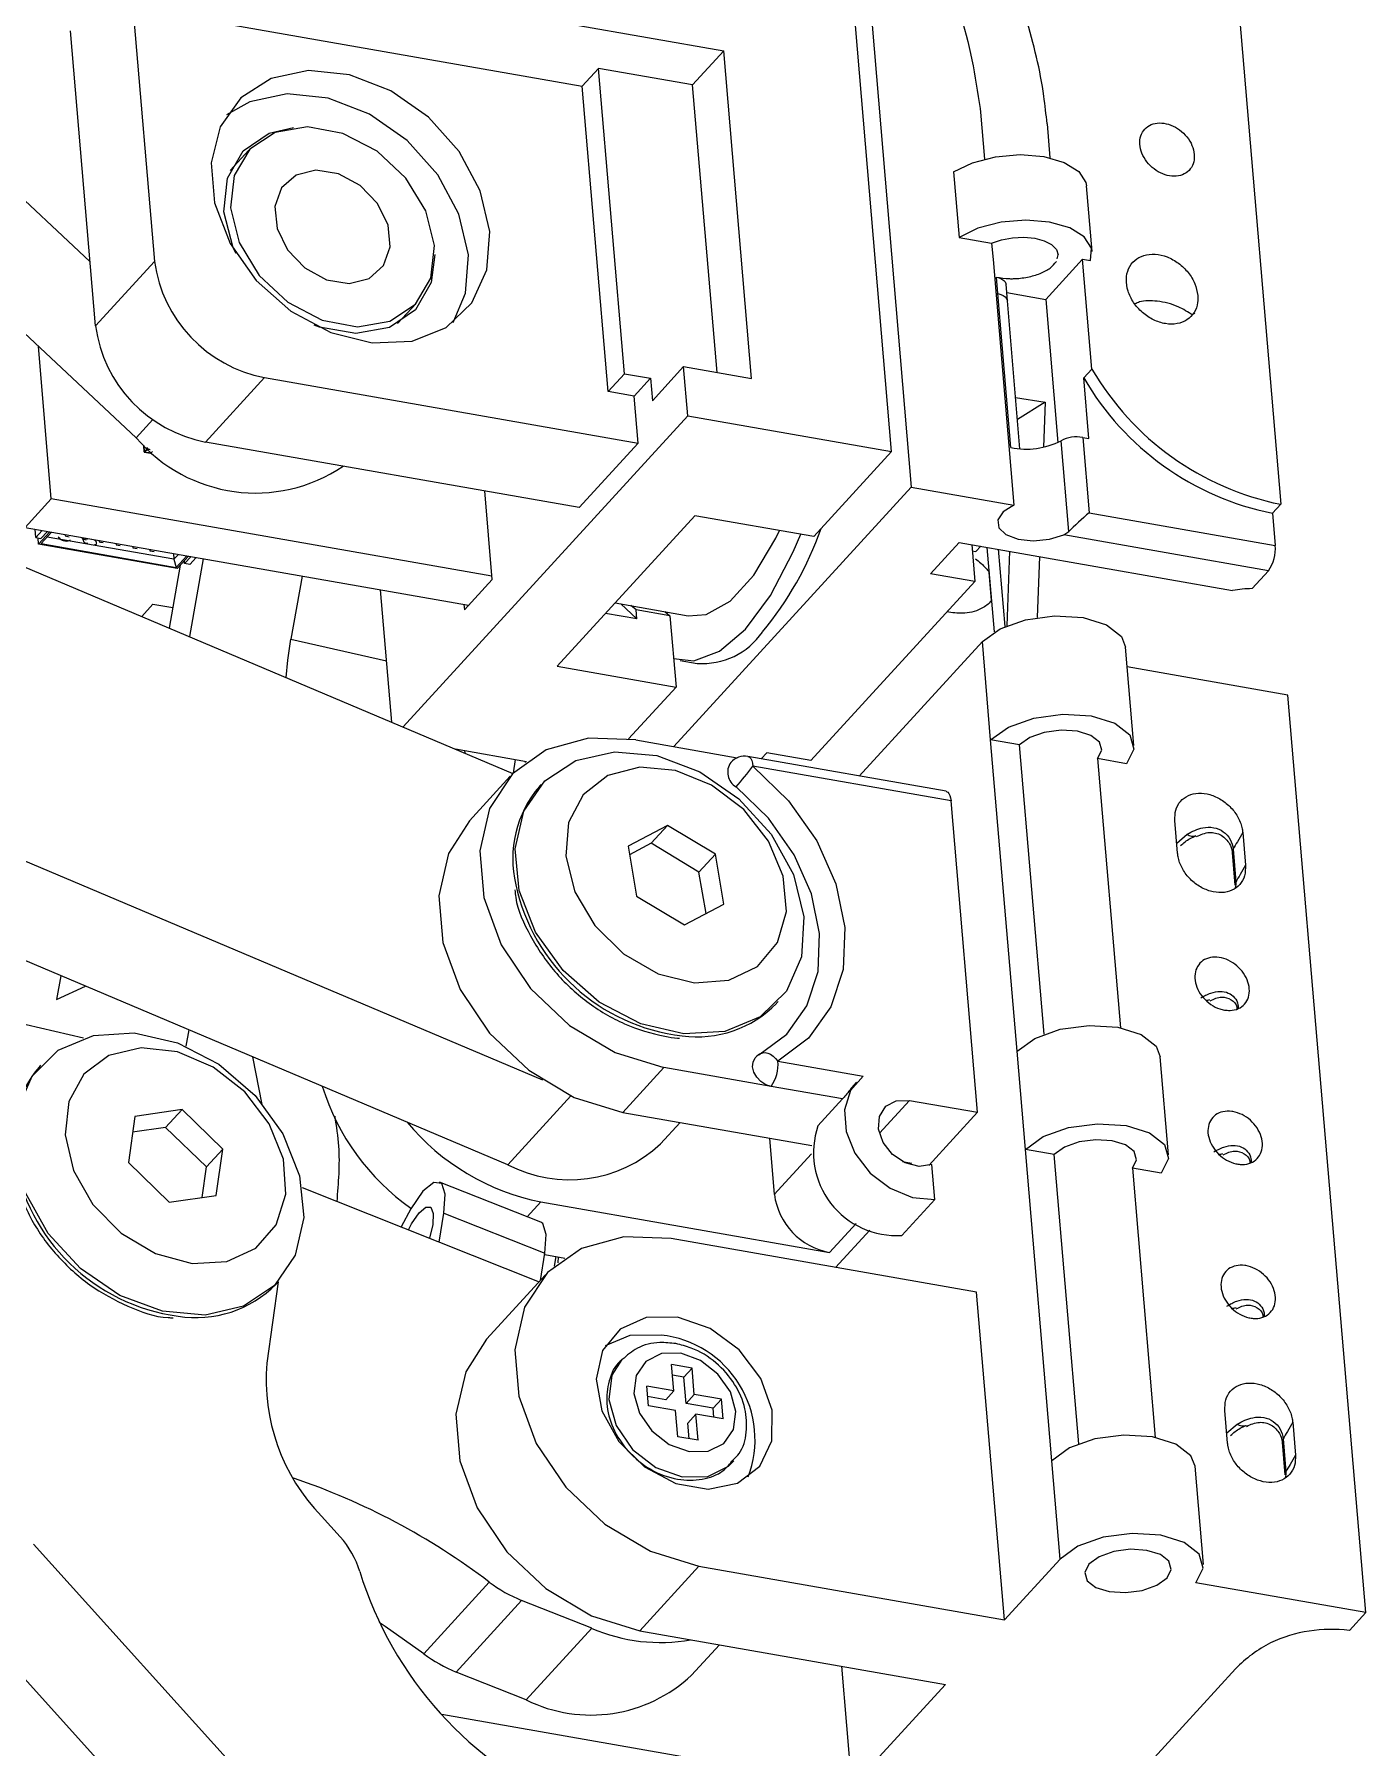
# Model space of a CAD drawing. Header units: millimetres. Extents: x 15 to 2378, y 5 to 1787.
# Drawn here: x 2134.92 to 2170.14, y 935.08 to 980.39 of the extents above; entities that cross this region are included whole.
import ezdxf

# ---------------------------------------------------------------- set-up
doc = ezdxf.new("R2010")
doc.units = ezdxf.units.MM

msp = doc.modelspace()

# ---------------------------------------------------------------- linework, layer by layer
at = {"color": 7, "linetype": 'Continuous', "lineweight": 25}
for p, q in [((2156.761, 984.387), (2158.116, 968.411)), ((2138.784, 982.473), (2153.155, 979.953)), ((2136.392, 974.38), (2128.175, 982.068)), ((2166.722, 981.705), (2167.888, 967.961)), ((2137.527, 981.1), (2138.096, 974.386)), ((2137.527, 981.1), (2149.412, 979.016)), ((2157.593, 969.357), (2156.638, 980.623)), ((2137.613, 969.722), (2126.442, 980.174)), ((2136.536, 972.682), (2135.875, 980.481)), ((2152.332, 979.053), (2153.155, 979.953)), ((2153.89, 971.287), (2153.155, 979.953)), ((2149.846, 979.489), (2149.412, 979.016)), ((2152.332, 979.053), (2149.846, 979.489)), ((2150.53, 971.416), (2149.846, 979.489)), ((2150.097, 970.943), (2149.412, 979.016)), ((2152.977, 971.447), (2152.332, 979.053)), ((2159.939, 978.425), (2159.947, 978.335)), ((2159.947, 978.335), (2160.052, 977.091)), ((2161.707, 978.026), (2161.784, 977.125)), ((2140.594, 977.327), (2140.103, 976.79)), ((2159.235, 976.752), (2159.382, 975.019)), ((2162.897, 974.646), (2162.75, 976.38)), ((2159.382, 975.019), (2160.241, 974.868)), ((2160.241, 974.868), (2160.278, 974.435)), ((2136.536, 972.682), (2138.096, 974.386)), ((2160.278, 974.435), (2160.829, 967.936)), ((2162.648, 974.446), (2161.673, 973.381)), ((2161.973, 974.456), (2162.001, 974.56)), ((2162.648, 974.446), (2162.86, 974.409)), ((2162.894, 971.539), (2162.648, 974.446)), ((2160.403, 973.535), (2160.367, 973.968)), ((2160.353, 973.547), (2160.403, 973.535)), ((2160.749, 969.462), (2160.403, 973.535)), ((2160.657, 973.346), (2160.621, 973.779)), ((2160.639, 973.562), (2161.673, 973.381)), ((2161.673, 973.381), (2161.993, 969.6)), ((2144.529, 972.739), (2145.02, 973.276)), ((2160.99, 969.428), (2160.657, 973.346)), ((2165.618, 973), (2165.59, 973.027)), ((2135.369, 968.106), (2135.027, 972.141)), ((2151.27, 970.702), (2152.094, 971.602)), ((2152.204, 970.302), (2152.094, 971.602)), ((2152.094, 971.602), (2153.89, 971.287)), ((2141.011, 971.314), (2139.451, 969.609)), ((2141.011, 971.314), (2150.892, 969.581)), ((2150.53, 971.416), (2150.097, 970.943)), ((2150.53, 971.416), (2151.22, 971.295)), ((2150.787, 970.822), (2151.22, 971.295)), ((2151.22, 971.295), (2151.27, 970.702)), ((2162.894, 971.539), (2162.678, 971.302)), ((2162.813, 969.703), (2162.678, 971.302)), ((2150.787, 970.822), (2150.097, 970.943)), ((2150.892, 969.581), (2150.787, 970.822)), ((2160.874, 970.789), (2161.656, 970.66)), ((2161.656, 970.66), (2160.924, 970.202)), ((2161.656, 970.66), (2161.611, 969.472)), ((2124.887, 970.434), (2147.58, 960.846)), ((2138.057, 970.206), (2137.613, 969.722)), ((2144.673, 962.074), (2152.204, 970.302)), ((2152.204, 970.302), (2157.593, 969.357)), ((2137.817, 969.517), (2137.825, 969.349)), ((2137.826, 969.351), (2137.818, 969.519)), ((2137.826, 969.351), (2137.905, 969.425)), ((2137.833, 969.34), (2137.995, 969.311)), ((2137.914, 969.415), (2137.836, 969.341)), ((2137.997, 969.312), (2137.836, 969.341)), ((2137.905, 969.425), (2137.903, 969.468)), ((2137.985, 969.402), (2137.914, 969.415)), ((2137.918, 969.428), (2137.917, 969.457)), ((2137.918, 969.428), (2137.962, 969.42)), ((2138.044, 969.356), (2137.997, 969.312)), ((2138.004, 969.314), (2138.046, 969.354)), ((2149.332, 967.876), (2139.451, 969.609)), ((2150.892, 969.581), (2149.332, 967.876)), ((2155.536, 967.109), (2157.593, 969.357)), ((2162.28, 967.239), (2162.076, 969.644)), ((2162.652, 969.732), (2162.821, 967.738)), ((2162.652, 969.732), (2162.813, 969.703)), ((2158.116, 968.411), (2151.838, 961.553)), ((2158.116, 968.411), (2160.829, 967.936)), ((2135.369, 968.106), (2134.676, 967.349)), ((2147.023, 966.062), (2135.369, 968.106)), ((2147.031, 965.976), (2146.833, 968.315)), ((2167.888, 967.961), (2167.671, 967.724)), ((2152.392, 967.66), (2148.749, 963.68)), ((2155.536, 967.109), (2152.392, 967.66)), ((2162.821, 967.738), (2167.743, 966.875)), ((2167.671, 967.724), (2167.743, 966.875)), ((2134.676, 967.349), (2146.405, 965.292)), ((2134.96, 967.083), (2134.941, 967.302)), ((2135.13, 967.269), (2134.96, 967.083)), ((2134.96, 967.083), (2135.095, 967.059)), ((2135.032, 966.905), (2135.018, 967.073)), ((2135.332, 967.234), (2135.032, 966.905)), ((2135.095, 967.059), (2135.265, 967.245)), ((2135.377, 967.226), (2135.099, 966.921)), ((2138.614, 966.507), (2135.259, 967.096)), ((2135.6, 967.044), (2135.551, 967.096)), ((2135.6, 967.044), (2135.601, 967.045)), ((2135.73, 967.164), (2135.733, 967.124)), ((2135.733, 967.124), (2135.841, 967.105)), ((2136.132, 967.092), (2136.132, 967.093)), ((2136.179, 967.085), (2136.182, 967.045)), ((2136.182, 967.045), (2136.29, 967.026)), ((2136.211, 967.064), (2136.21, 967.063)), ((2136.235, 967.058), (2136.236, 967.059)), ((2136.252, 967.044), (2136.252, 967.044)), ((2136.288, 967.053), (2136.288, 967.053)), ((2136.326, 967.037), (2136.327, 967.037)), ((2162.155, 967.153), (2162.28, 967.239)), ((2167.563, 966.205), (2162.155, 967.153)), ((2138.697, 966.263), (2135.032, 966.905)), ((2135.099, 966.921), (2138.674, 966.294)), ((2135.729, 966.984), (2135.729, 966.985)), ((2135.865, 967.013), (2135.865, 967.013)), ((2136.145, 966.951), (2136.145, 966.952)), ((2136.164, 966.948), (2136.164, 966.949)), ((2136.221, 967.011), (2136.221, 967.011)), ((2136.247, 966.952), (2136.248, 966.953)), ((2136.303, 966.922), (2136.303, 966.923)), ((2136.337, 966.922), (2136.303, 966.922)), ((2136.337, 966.922), (2136.337, 966.923)), ((2136.366, 966.914), (2136.367, 966.914)), ((2136.432, 966.963), (2136.432, 966.964)), ((2136.434, 967.026), (2136.433, 967.026)), ((2136.442, 966.901), (2136.442, 966.902)), ((2136.473, 966.896), (2136.473, 966.896)), ((2136.501, 967.014), (2136.502, 967.015)), ((2136.514, 966.889), (2136.515, 966.889)), ((2136.546, 966.992), (2136.546, 966.993)), ((2136.553, 966.912), (2136.553, 966.912)), ((2136.565, 966.949), (2136.566, 966.949)), ((2136.568, 966.898), (2136.568, 966.899)), ((2136.628, 967.006), (2136.631, 966.966)), ((2136.631, 966.966), (2136.739, 966.947)), ((2136.655, 966.865), (2136.656, 966.866)), ((2136.676, 966.862), (2136.675, 966.862)), ((2136.682, 966.947), (2136.681, 966.946)), ((2137.077, 966.928), (2137.08, 966.887)), ((2137.08, 966.887), (2137.188, 966.869)), ((2137.526, 966.849), (2137.529, 966.809)), ((2137.529, 966.809), (2137.637, 966.79)), ((2137.975, 966.77), (2137.979, 966.73)), ((2137.979, 966.73), (2138.086, 966.711)), ((2138.601, 966.66), (2138.614, 966.507)), ((2138.614, 966.507), (2138.733, 966.637)), ((2138.674, 966.294), (2138.952, 966.599)), ((2138.697, 966.263), (2138.997, 966.591)), ((2139.065, 966.579), (2138.894, 966.393)), ((2159.386, 966.952), (2158.628, 966.124)), ((2159.386, 966.952), (2166.615, 965.684)), ((2159.713, 966.895), (2159.796, 965.919)), ((2159.727, 966.73), (2159.826, 966.712)), ((2159.954, 966.853), (2159.826, 966.712)), ((2160.315, 964.588), (2160.126, 966.822)), ((2160.412, 966.772), (2160.586, 964.728)), ((2160.712, 966.72), (2160.639, 964.751)), ((2161.503, 966.581), (2161.442, 964.969)), ((2138.781, 966.354), (2138.487, 964.688)), ((2138.614, 966.507), (2138.674, 966.294)), ((2138.894, 966.393), (2138.888, 966.471)), ((2139.029, 966.369), (2138.894, 966.393)), ((2139.389, 966.522), (2139.025, 964.461)), ((2139.029, 966.369), (2139.199, 966.555)), ((2159.796, 965.919), (2158.628, 966.124)), ((2160.238, 965.421), (2160.175, 966.166)), ((2167.13, 965.732), (2167.563, 966.205)), ((2142, 966.064), (2141.707, 964.399)), ((2144.071, 965.701), (2144.368, 962.203)), ((2146.294, 965.171), (2147.031, 965.976)), ((2159.796, 965.919), (2155.462, 961.184)), ((2137.76, 964.995), (2138.054, 965.322)), ((2138.054, 965.322), (2138.583, 965.23)), ((2146.282, 965.313), (2146.294, 965.171)), ((2150.282, 965.355), (2152.214, 965.016)), ((2150.855, 964.931), (2150.43, 965.329)), ((2150.835, 965.168), (2150.694, 965.282)), ((2148.369, 952.732), (2119.728, 964.833)), ((2150.855, 964.931), (2150.027, 965.076)), ((2150.855, 964.931), (2150.835, 965.168)), ((2151.733, 965.01), (2150.835, 965.168)), ((2151.593, 965.125), (2151.733, 965.01)), ((2151.733, 965.01), (2151.893, 963.128)), ((2141.707, 964.399), (2144.231, 963.818)), ((2159.995, 964.332), (2156.738, 960.774)), ((2160.215, 961.732), (2159.995, 964.332)), ((2164.004, 961.586), (2163.784, 964.186)), ((2148.749, 963.68), (2151.893, 963.128)), ((2152.006, 963.834), (2152.455, 963.755)), ((2168.079, 962.914), (2163.829, 963.66)), ((2150.639, 961.759), (2151.893, 963.128)), ((2170.136, 938.649), (2168.079, 962.914)), ((2150.831, 961.73), (2153.514, 961.259)), ((2160.913, 953.499), (2160.215, 961.732)), ((2160.979, 961.598), (2160.215, 961.732)), ((2161.627, 953.946), (2160.979, 961.598)), ((2146.057, 961.49), (2147.941, 961.159)), ((2146.298, 961.447), (2146.306, 961.385)), ((2147.639, 961.212), (2147.587, 960.853)), ((2147.908, 961.165), (2147.903, 961.131)), ((2159.038, 960.371), (2153.795, 961.291)), ((2154.294, 961.389), (2154.148, 961.229)), ((2155.462, 961.184), (2154.294, 961.389)), ((2163.045, 961.236), (2163.648, 954.118)), ((2163.808, 961.102), (2163.045, 961.236)), ((2147.51, 960.772), (2146.427, 959.589)), ((2159.169, 960.115), (2153.925, 961.035)), ((2148.323, 960.55), (2148.28, 960.503)), ((2159.867, 951.882), (2159.169, 960.115)), ((2151.665, 959.47), (2150.624, 958.919)), ((2151.232, 958.997), (2151.665, 959.47)), ((2152.934, 958.706), (2151.665, 959.47)), ((2165.159, 958.731), (2165.086, 959.597)), ((2150.624, 958.919), (2150.85, 957.602)), ((2151.232, 958.997), (2150.662, 958.695)), ((2152.5, 958.232), (2151.232, 958.997)), ((2165.136, 959.002), (2165.414, 959.237)), ((2166.882, 959.282), (2166.956, 958.416)), ((2152.5, 958.232), (2152.934, 958.706)), ((2153.16, 957.389), (2152.934, 958.706)), ((2166.604, 958.756), (2166.677, 957.89)), ((2166.626, 958.841), (2166.699, 957.975)), ((2152.688, 957.139), (2152.5, 958.232)), ((2147.447, 950.495), (2130.305, 957.738)), ((2150.85, 957.602), (2152.118, 956.838)), ((2152.118, 956.838), (2153.16, 957.389)), ((2135.62, 955.492), (2135.51, 954.866)), ((2135.51, 954.866), (2136.277, 955.215)), ((2154.55, 954.764), (2154.594, 954.811)), ((2136.217, 953.844), (2132.117, 954.788)), ((2139.003, 954.063), (2138.927, 953.633)), ((2161.134, 950.9), (2160.913, 953.499)), ((2135.087, 953.126), (2135.044, 953.079)), ((2140.693, 953.349), (2140.934, 952.086)), ((2151.566, 953.063), (2150.482, 951.88)), ((2154.406, 952.565), (2151.566, 953.063)), ((2154.586, 953.235), (2156.845, 952.839)), ((2164.923, 950.753), (2164.703, 953.353)), ((2156.298, 952.234), (2154.406, 952.565)), ((2156.668, 952.681), (2156.643, 952.653)), ((2149.114, 952.317), (2147.447, 950.495)), ((2155.648, 951.523), (2156.298, 952.234)), ((2157.274, 951.328), (2158.07, 952.197)), ((2158.07, 952.197), (2159.867, 951.882)), ((2137.578, 951.775), (2137.408, 950.551)), ((2138.826, 951.954), (2137.578, 951.775)), ((2138.393, 951.481), (2138.826, 951.954)), ((2139.903, 950.909), (2138.826, 951.954)), ((2150.482, 951.88), (2155.483, 951.003)), ((2159.867, 951.882), (2158.579, 950.476)), ((2138.393, 951.481), (2137.52, 951.355)), ((2139.47, 950.436), (2138.393, 951.481)), ((2151.484, 951.044), (2152.005, 951.613)), ((2154.367, 951.199), (2154.493, 949.71)), ((2139.47, 950.436), (2139.903, 950.909)), ((2139.732, 949.685), (2139.903, 950.909)), ((2154.493, 949.71), (2155.475, 950.783)), ((2161.832, 942.667), (2161.134, 950.9)), ((2161.897, 950.766), (2161.134, 950.9)), ((2162.546, 943.114), (2161.897, 950.766)), ((2137.408, 950.551), (2138.485, 949.506)), ((2139.357, 949.631), (2139.47, 950.436)), ((2157.884, 950.582), (2158.117, 950.541)), ((2158.117, 950.541), (2158.079, 950.499)), ((2158.735, 949.574), (2158.656, 950.502)), ((2163.963, 950.403), (2164.567, 943.285)), ((2164.727, 950.269), (2163.963, 950.403)), ((2142.001, 949.893), (2148.27, 947.399)), ((2148.313, 948.974), (2145.641, 950.037)), ((2138.485, 949.506), (2139.732, 949.685)), ((2148.316, 949.512), (2147.954, 949.117)), ((2148.316, 949.512), (2155.951, 948.173)), ((2157.868, 948.627), (2158.735, 949.574)), ((2145.625, 948.451), (2145.755, 949.217)), ((2145.755, 949.217), (2148.427, 948.154)), ((2156.655, 948.943), (2155.951, 948.173)), ((2159.844, 947.123), (2151.76, 948.541)), ((2157.015, 948.767), (2156.11, 947.778)), ((2148.306, 947.438), (2148.427, 948.154)), ((2148.422, 948.12), (2148.95, 948.028)), ((2148.716, 948.069), (2148.67, 947.81)), ((2148.775, 947.898), (2148.781, 948.057)), ((2148.439, 947.584), (2146.879, 945.879)), ((2141.367, 947.398), (2141.071, 945.249)), ((2141.314, 947.34), (2141.357, 947.387)), ((2160.579, 938.457), (2159.844, 947.123)), ((2152.316, 945.114), (2151.777, 945.208)), ((2151.836, 944.515), (2151.777, 945.208)), ((2152.099, 944.877), (2151.801, 944.93)), ((2152.099, 944.877), (2152.316, 945.114)), ((2152.158, 944.184), (2152.099, 944.877)), ((2152.375, 944.421), (2152.316, 945.114)), ((2151.836, 944.515), (2151.117, 944.641)), ((2151.161, 944.121), (2151.117, 944.641)), ((2151.619, 944.278), (2151.836, 944.515)), ((2152.158, 944.184), (2152.375, 944.421)), ((2153.093, 944.295), (2152.375, 944.421)), ((2151.619, 944.278), (2151.141, 944.362)), ((2151.88, 943.995), (2151.161, 944.121)), ((2151.939, 943.302), (2151.88, 943.995)), ((2152.877, 944.058), (2152.158, 944.184)), ((2152.877, 944.058), (2153.093, 944.295)), ((2152.897, 943.817), (2152.877, 944.058)), ((2153.137, 943.775), (2153.093, 944.295)), ((2166.482, 943.132), (2166.409, 943.998)), ((2152.202, 943.664), (2152.419, 943.901)), ((2152.237, 943.25), (2152.202, 943.664)), ((2152.478, 943.207), (2152.419, 943.901)), ((2153.137, 943.775), (2152.419, 943.901)), ((2166.459, 943.403), (2166.737, 943.638)), ((2166.97, 943.602), (2166.976, 943.605)), ((2168.205, 943.683), (2168.279, 942.817)), ((2152.478, 943.207), (2151.939, 943.302)), ((2167.926, 943.157), (2168, 942.291)), ((2167.948, 943.242), (2168.022, 942.376)), ((2162.052, 940.067), (2161.832, 942.667)), ((2165.841, 939.921), (2165.621, 942.521)), ((2142.516, 941.2), (2143.005, 940.658)), ((2149.222, 924.586), (2134.894, 940.459)), ((2152.495, 939.875), (2150.935, 938.17)), ((2152.495, 939.875), (2160.579, 938.457)), ((2162.052, 940.067), (2160.579, 938.457)), ((2145.22, 937.563), (2146.954, 939.457)), ((2170.136, 938.649), (2165.645, 939.437)), ((2146.076, 937.079), (2147.809, 938.973)), ((2149.666, 938.235), (2147.809, 938.973)), ((2139.277, 931.789), (2133.161, 938.565)), ((2169.703, 938.176), (2170.136, 938.649)), ((2147.932, 936.341), (2149.666, 938.235)), ((2150.935, 938.17), (2159.019, 936.753)), ((2152.305, 936.997), (2153.041, 937.801)), ((2156.549, 934.054), (2156.279, 937.233)), ((2163.052, 933.187), (2166.693, 937.165)), ((2147.932, 936.341), (2146.076, 937.079)), ((2159.019, 936.753), (2156.549, 934.054)), ((2157.447, 933.896), (2145.695, 935.957))]:
    msp.add_line(p, q, dxfattribs=at)
at = {"color": 7, "linetype": 'Continuous', "lineweight": 25, "flags": 128}
for points in [[(2146.967, 975.176), (2146.714, 976.252), (2146.157, 977.29), (2145.344, 978.197), (2144.349, 978.894), (2143.259, 979.317), (2142.171, 979.43), (2141.182, 979.222), (2140.379, 978.712), (2139.835, 977.946), (2139.597, 976.99), (2139.687, 975.931), (2140.096, 974.862), (2140.789, 973.879), (2141.703, 973.068), (2142.758, 972.502), (2143.859, 972.231), (2144.91, 972.279), (2145.815, 972.641), (2146.496, 973.287), (2146.892, 974.158), (2146.967, 975.176)], [(2146.403, 974.561), (2146.151, 975.637), (2145.594, 976.674), (2144.781, 977.582), (2143.785, 978.278), (2142.695, 978.701), (2141.607, 978.814), (2140.618, 978.607), (2140.004, 978.258)], [(2140.254, 974.59), (2140.182, 974.747), (2139.936, 975.695), (2140.026, 976.584), (2140.441, 977.307), (2141.131, 977.777), (2141.777, 977.928)], [(2142.53, 972.832), (2143.467, 972.659), (2144.324, 972.805), (2144.998, 973.252), (2145.408, 973.946), (2145.504, 974.803), (2145.275, 975.721), (2144.748, 976.588), (2143.987, 977.3), (2143.084, 977.77), (2142.148, 977.943), (2141.291, 977.798), (2140.617, 977.351), (2140.207, 976.657), (2140.11, 975.799), (2140.339, 974.882), (2140.866, 974.015), (2141.627, 973.303), (2142.53, 972.832)], [(2159.235, 976.752), (2159.733, 976.994), (2160.342, 977.152), (2160.996, 977.209), (2161.624, 977.158), (2162.159, 977.005), (2162.543, 976.766), (2162.734, 976.468), (2162.75, 976.38)], [(2142.65, 973.902), (2143.245, 973.804), (2143.774, 973.935), (2144.155, 974.273), (2144.331, 974.768), (2144.275, 975.344), (2143.996, 975.914), (2143.535, 976.39), (2142.964, 976.7), (2142.369, 976.798), (2141.841, 976.668), (2141.459, 976.329), (2141.283, 975.834), (2141.339, 975.258), (2141.618, 974.689), (2142.079, 974.213), (2142.65, 973.902)], [(2162.86, 974.409), (2162.881, 974.735), (2162.69, 975.033), (2162.306, 975.271), (2161.771, 975.424), (2161.143, 975.475), (2160.489, 975.419), (2159.88, 975.261), (2159.382, 975.019)], [(2160.241, 974.868), (2160.503, 974.958), (2160.795, 975.012), (2161.095, 975.026), (2161.381, 974.998), (2161.631, 974.932), (2161.827, 974.831), (2161.953, 974.704), (2162.001, 974.56)], [(2145.513, 974.565), (2145.415, 973.829), (2145, 973.106), (2144.31, 972.636), (2143.428, 972.476), (2142.461, 972.646), (2142.324, 972.696)], [(2146, 972.771), (2146.328, 973.542), (2146.403, 974.561)], [(2160.367, 973.968), (2160.444, 973.947), (2160.51, 973.918), (2160.562, 973.882), (2160.598, 973.842), (2160.618, 973.797), (2160.621, 973.779)], [(2160.403, 973.535), (2160.481, 973.513), (2160.546, 973.484), (2160.598, 973.449), (2160.635, 973.408), (2160.654, 973.364), (2160.657, 973.346)], [(2160.829, 967.936), (2160.545, 967.758), (2160.405, 967.549), (2160.431, 967.338), (2160.618, 967.159), (2160.939, 967.039), (2161.343, 966.996), (2161.771, 967.036), (2162.155, 967.153)], [(2151.829, 963.879), (2152.363, 963.825), (2153.042, 964.077), (2153.73, 964.662), (2154.392, 965.552), (2154.995, 966.701), (2155.192, 967.169)], [(2152.214, 965.016), (2152.686, 965.044), (2153.323, 965.398), (2153.953, 966.086), (2154.537, 967.066), (2154.633, 967.267)], [(2159.995, 964.332), (2160.463, 964.67), (2161.134, 964.909), (2161.904, 965.012), (2162.658, 964.964), (2163.279, 964.771), (2163.674, 964.464), (2163.784, 964.186)], [(2141.581, 963.381), (2141.624, 963.841), (2141.707, 964.399)], [(2160.215, 961.732), (2160.684, 962.071), (2161.354, 962.309), (2162.125, 962.413), (2162.878, 962.364), (2163.5, 962.171), (2163.895, 961.864), (2164.003, 961.488), (2163.808, 961.102)], [(2150.831, 961.73), (2149.581, 961.776), (2148.461, 961.468), (2147.564, 960.829), (2146.961, 959.913), (2146.701, 958.793), (2146.805, 957.559), (2147.266, 956.313), (2148.045, 955.154), (2149.079, 954.177), (2150.286, 953.461), (2151.566, 953.063)], [(2163.045, 961.236), (2163.157, 961.458), (2163.094, 961.674), (2162.867, 961.851), (2162.51, 961.962), (2162.077, 961.989), (2161.634, 961.93), (2161.248, 961.793), (2160.979, 961.598)], [(2152.1, 953.953), (2150.958, 954.222), (2149.861, 954.797), (2148.906, 955.629), (2148.178, 956.643), (2147.741, 957.75), (2147.634, 958.85), (2147.868, 959.846), (2148.42, 960.65), (2149.242, 961.19), (2150.262, 961.418), (2151.387, 961.314), (2152.519, 960.887), (2153.557, 960.176), (2154.408, 959.242), (2154.997, 958.17), (2155.272, 957.055), (2155.208, 955.994), (2154.811, 955.084), (2154.115, 954.405), (2153.184, 954.016), (2152.1, 953.953)], [(2153.795, 961.291), (2153.798, 961.29), (2153.835, 961.272), (2153.868, 961.236), (2153.894, 961.183), (2153.914, 961.115), (2153.925, 961.035)], [(2152.382, 955.304), (2153.293, 955.372), (2154.052, 955.741), (2154.577, 956.372), (2154.811, 957.196), (2154.729, 958.124), (2154.339, 959.055), (2153.684, 959.888), (2152.835, 960.534), (2151.883, 960.922), (2150.933, 961.009), (2150.086, 960.788), (2149.435, 960.281), (2149.05, 959.543), (2148.974, 958.655), (2149.213, 957.713), (2149.743, 956.818), (2150.505, 956.069), (2151.418, 955.545), (2152.382, 955.304)], [(2153.925, 961.035), (2154.867, 960.119), (2155.613, 959.062), (2156.118, 957.923), (2156.355, 956.767), (2156.31, 955.661), (2155.985, 954.667), (2155.4, 953.843), (2154.586, 953.235)], [(2154.081, 953.398), (2154.821, 953.951), (2155.353, 954.7), (2155.649, 955.603), (2155.69, 956.609), (2155.474, 957.659), (2155.015, 958.695), (2154.337, 959.657), (2153.48, 960.489)], [(2159.038, 960.371), (2159.042, 960.37), (2159.079, 960.352), (2159.112, 960.316), (2159.138, 960.263), (2159.157, 960.195), (2159.169, 960.115)], [(2146.427, 959.589), (2145.877, 958.729), (2145.617, 957.609), (2145.722, 956.376), (2146.182, 955.129), (2146.962, 953.971), (2147.996, 952.993), (2149.202, 952.277), (2150.482, 951.88)], [(2166.626, 958.841), (2166.604, 958.781), (2166.604, 958.756)], [(2166.699, 957.975), (2166.678, 957.915), (2166.677, 957.89)], [(2134.69, 949.75), (2134.41, 950.866), (2134.469, 951.927), (2134.861, 952.841), (2135.552, 953.524), (2136.481, 953.917), (2137.564, 953.985), (2138.705, 953.722), (2139.803, 953.151), (2140.761, 952.322), (2141.494, 951.31), (2141.935, 950.205), (2142.047, 949.104), (2141.819, 948.105), (2141.271, 947.298), (2140.452, 946.753), (2139.435, 946.52), (2138.311, 946.619), (2137.178, 947.041), (2136.138, 947.749), (2135.284, 948.679), (2134.69, 949.75)], [(2160.913, 953.499), (2161.382, 953.838), (2162.052, 954.077), (2162.823, 954.18), (2163.576, 954.131), (2164.198, 953.939), (2164.593, 953.631), (2164.703, 953.353)], [(2135.954, 950.343), (2136.469, 949.443), (2137.22, 948.682), (2138.127, 948.144), (2139.091, 947.885), (2140.008, 947.935), (2140.778, 948.288), (2141.318, 948.906), (2141.57, 949.721), (2141.506, 950.645), (2141.133, 951.579), (2140.492, 952.421), (2139.651, 953.079), (2138.703, 953.483), (2137.749, 953.589), (2136.894, 953.385), (2136.23, 952.893), (2135.828, 952.167), (2135.733, 951.285), (2135.954, 950.343)], [(2154.134, 953.44), (2154.186, 953.459), (2154.25, 953.463), (2154.319, 953.449), (2154.39, 953.418), (2154.459, 953.37), (2154.526, 953.309), (2154.586, 953.235)], [(2154.406, 952.565), (2154.265, 952.611), (2154.134, 952.696), (2154.026, 952.81), (2153.952, 952.943), (2153.92, 953.082), (2153.932, 953.212), (2153.988, 953.321), (2154.001, 953.336)], [(2156.845, 952.839), (2156.507, 952.458), (2156.35, 951.951), (2156.391, 951.377), (2156.625, 950.797), (2157.028, 950.276), (2157.553, 949.872), (2158.144, 949.629), (2158.735, 949.574)], [(2158.656, 950.502), (2158.321, 950.452), (2157.956, 950.546), (2157.623, 950.768), (2157.374, 951.083), (2157.251, 951.438), (2157.274, 951.775), (2157.44, 952.04), (2157.72, 952.189), (2158.07, 952.197)], [(2161.134, 950.9), (2161.602, 951.238), (2162.273, 951.477), (2163.043, 951.58), (2163.797, 951.531), (2164.418, 951.339), (2164.813, 951.031), (2164.921, 950.656), (2164.727, 950.269)], [(2163.963, 950.403), (2164.075, 950.625), (2164.013, 950.841), (2163.786, 951.018), (2163.428, 951.129), (2162.995, 951.157), (2162.552, 951.098), (2162.166, 950.96), (2161.897, 950.766)], [(2145.755, 949.217), (2145.79, 949.715), (2145.696, 950), (2145.488, 950.027), (2145.2, 949.792), (2144.876, 949.333), (2144.625, 948.849)], [(2144.815, 948.773), (2144.898, 948.928), (2145.097, 949.219), (2145.276, 949.375), (2145.408, 949.371), (2145.471, 949.209), (2145.456, 948.912), (2145.372, 948.552)], [(2148.427, 948.154), (2148.462, 948.652), (2148.368, 948.937), (2148.313, 948.974)], [(2151.76, 948.541), (2150.51, 948.587), (2149.39, 948.279), (2148.493, 947.641), (2147.889, 946.724), (2147.63, 945.604), (2147.734, 944.371), (2148.195, 943.124), (2148.974, 941.966), (2150.008, 940.989), (2151.215, 940.272), (2152.495, 939.875)], [(2151.936, 946.461), (2151.106, 946.457), (2150.413, 946.149), (2149.952, 945.579), (2149.784, 944.824), (2149.933, 943.985), (2150.379, 943.177), (2151.06, 942.508), (2151.886, 942.068), (2152.744, 941.918), (2153.519, 942.077), (2154.106, 942.523), (2154.426, 943.197), (2154.435, 944.008), (2154.133, 944.846), (2153.559, 945.597), (2152.793, 946.161), (2151.936, 946.461)], [(2146.879, 945.879), (2146.329, 945.02), (2146.07, 943.9), (2146.174, 942.666), (2146.635, 941.42), (2147.414, 940.261), (2148.448, 939.284), (2149.654, 938.568), (2150.935, 938.17)], [(2151.503, 945.988), (2150.672, 945.983), (2150.018, 945.704)], [(2150.458, 945.346), (2150.195, 944.926), (2150.114, 944.286), (2150.307, 943.599), (2150.744, 942.968), (2151.359, 942.49), (2152.058, 942.238), (2152.734, 942.249), (2153.285, 942.523), (2153.425, 942.666)], [(2152.017, 945.508), (2151.51, 945.499), (2151.097, 945.294), (2150.84, 944.924), (2150.78, 944.444), (2150.925, 943.929), (2151.253, 943.456), (2151.714, 943.097), (2152.238, 942.908), (2152.745, 942.917), (2153.158, 943.122), (2153.414, 943.492), (2153.475, 943.972), (2153.33, 944.487), (2153.002, 944.96), (2152.541, 945.318), (2152.017, 945.508)], [(2165.621, 942.521), (2165.511, 942.798), (2165.116, 943.106), (2164.495, 943.299), (2163.741, 943.347), (2162.971, 943.244), (2162.3, 943.005), (2161.832, 942.667)], [(2167.948, 943.242), (2167.927, 943.182), (2167.926, 943.157)], [(2168.022, 942.376), (2168, 942.316), (2168, 942.291)], [(2165.645, 939.437), (2165.84, 939.823), (2165.732, 940.199), (2165.337, 940.506), (2164.715, 940.699), (2163.962, 940.747), (2163.191, 940.644), (2162.521, 940.405), (2162.052, 940.067)], [(2163.35, 939.207), (2163.783, 939.179), (2164.227, 939.239), (2164.612, 939.376), (2164.882, 939.571), (2164.994, 939.793), (2164.931, 940.009), (2164.704, 940.185), (2164.347, 940.296), (2163.914, 940.324), (2163.471, 940.265), (2163.085, 940.128), (2162.816, 939.933), (2162.704, 939.711), (2162.766, 939.495), (2162.993, 939.318), (2163.35, 939.207)], [(2145.22, 937.563), (2144.199, 938.282), (2144.038, 938.386)]]:
    msp.add_lwpolyline(points, dxfattribs=at)
at = {"color": 7, "linetype": 'Continuous', "lineweight": 25}
for centre, radius, start, end in [((2141.689, 974.876), 3.626, 187.7623, 259.2275), ((2140.129, 973.171), 3.626, 187.7623, 259.2275), ((2169.147, 975.058), 7.48, 210.1371, 258.6188), ((2169.364, 975.294), 7.48, 210.1371, 258.6188), ((2140.77, 972.397), 4.137, 220.28, 304.1047), ((2137.82, 969.517), 0.00262, 128.0009, 179.8121), ((2137.828, 969.349), 0.00262, 128.0009, 179.8121), ((2137.834, 969.35), 0.00914, 186.2825, 271.032), ((2137.838, 969.352), 0.0118, 184.7494, 258.7275), ((2137.834, 969.342), 0.00251, 264.4373, 319.6734), ((2137.995, 969.314), 0.00251, 264.4373, 319.6734), ((2137.999, 969.319), 0.00733, 257.8356, 311.7188), ((2161.157, 971.42), 2, 258.2257, 297.3582), ((2162.494, 968.836), 0.909, 80.0158, 117.3559), ((2147.336, 970.272), 8.898, 320.2665, 340.6455), ((2166.761, 966.78), 0.986, 324.3779, 5.5582), ((2167.239, 961.696), 4.037, 91.5476, 98.8927), ((2152.594, 965.674), 1.924, 265.8784, 325.4666), ((2153.708, 960.798), 0.5, 80.0527, 137.5325), ((2153.714, 960.879), 0.455, 145.5456, 238.9931), ((2147.609, 965.726), 7.867, 318.2626, 323.3931), ((2150.532, 958.584), 2.958, 139.5751, 193.3297), ((2165.563, 959.428), 0.242, 232.0706, 291.6804), ((2152.643, 958.975), 5.103, 192.1387, 263.404), ((2165.934, 955.046), 0.198, 262.9146, 294.0554), ((2152.458, 956.792), 2.914, 262.0764, 315.8836), ((2154.37, 952.999), 0.5, 118.0699, 137.5325), ((2137.268, 951.178), 2.925, 139.4823, 188.9703), ((2153.605, 953.14), 0.986, 324.3779, 5.5582), ((2148.438, 954.392), 6.176, 197.1596, 234.8417), ((2149.535, 955.576), 6.185, 219.732, 258.6314), ((2157.724, 950.816), 2.194, 161.1792, 273.7747), ((2139.404, 951.538), 5.092, 189.2252, 262.313), ((2149.077, 953.628), 3.531, 242.5027, 312.9753), ((2166.278, 950.976), 0.201, 259.1451, 293.904), ((2156.29, 949.955), 1.813, 187.7623, 259.2275), ((2139.208, 949.393), 2.941, 260.5036, 315.7245), ((2166.624, 946.903), 0.201, 259.1451, 293.904), ((2151.2, 943.222), 2.783, 339.3125, 83.7591), ((2146.231, 944.809), 5.179, 175.1211, 224.1746), ((2166.886, 943.83), 0.243, 232.1831, 290.204), ((2135.944, 924.967), 18.198, 52.7733, 71.3164), ((2141.276, 939.07), 2.348, 16.4491, 42.5547), ((2153.055, 942.675), 9.971, 197.1528, 246.9905), ((2149.188, 942.409), 3.702, 232.8816, 248.1366), ((2151.47, 942.411), 4.55, 246.6388, 280.2549), ((2169.213, 934.517), 3.691, 82.3759, 115.5591), ((2169.127, 934.827), 3.375, 116.4988, 136.1334), ((2147.455, 940.515), 3.702, 232.8816, 248.1366), ((2149.646, 939.82), 3.878, 243.7703, 313.2927)]:
    msp.add_arc(centre, radius, start, end, dxfattribs=at)
msp.add_ellipse((2162.604, 967.502), major_axis=(0.465, 0.426), ratio=0.052307, start_param=1.039197, end_param=2.29217, dxfattribs=at)
for points, knots in [([(2161.707, 978.026), (2161.682, 978.269), (2161.585, 979.194), (2161.193, 980.829), (2160.502, 982.622), (2159.911, 983.685), (2159.69, 984.084)], [0, 0, 0, 0, 0.12029, 0.458434, 0.796528, 1, 1, 1, 1]), ([(2165.6, 977.215), (2165.586, 977.295), (2165.557, 977.453), (2165.415, 977.683), (2165.219, 977.872), (2164.984, 978.003), (2164.737, 978.058), (2164.507, 978.033), (2164.319, 977.93), (2164.194, 977.76), (2164.147, 977.543), (2164.183, 977.304), (2164.297, 977.069), (2164.478, 976.864), (2164.704, 976.713), (2164.95, 976.633), (2165.188, 976.633), (2165.392, 976.713), (2165.537, 976.864), (2165.604, 977.042), (2165.601, 977.167), (2165.6, 977.215)], [0, 0, 0, 0, 0.053695, 0.107391, 0.161084, 0.214772, 0.268455, 0.322136, 0.375818, 0.429504, 0.483195, 0.536891, 0.590587, 0.644281, 0.697971, 0.751656, 0.805337, 0.859018, 0.912703, 0.966393, 1, 1, 1, 1]), ([(2160.367, 973.968), (2160.48, 973.951), (2160.626, 973.927), (2160.906, 973.929), (2161.192, 973.959), (2161.532, 974.059), (2161.809, 974.205), (2161.905, 974.325), (2161.953, 974.384)], [0, 0, 0, 0, 0.189044, 0.243826, 0.432869, 0.621913, 0.810956, 1, 1, 1, 1]), ([(2165.694, 973.485), (2165.675, 973.589), (2165.636, 973.798), (2165.451, 974.099), (2165.194, 974.348), (2164.885, 974.518), (2164.561, 974.591), (2164.259, 974.558), (2164.012, 974.423), (2163.848, 974.2), (2163.786, 973.916), (2163.833, 973.601), (2163.983, 973.293), (2164.22, 973.024), (2164.517, 972.826), (2164.84, 972.722), (2165.152, 972.721), (2165.42, 972.826), (2165.611, 973.024), (2165.698, 973.258), (2165.695, 973.422), (2165.694, 973.485)], [0, 0, 0, 0, 0.053689, 0.107377, 0.161066, 0.214755, 0.268444, 0.322132, 0.375821, 0.42951, 0.483199, 0.536887, 0.590576, 0.644265, 0.697953, 0.751642, 0.805331, 0.85902, 0.912708, 0.966397, 1, 1, 1, 1]), ([(2165.566, 972.963), (2165.437, 973.044), (2165.135, 973.233), (2164.642, 973.344), (2164.241, 973.36), (2164.072, 973.279), (2164.032, 973.26)], [0, 0, 0, 0, 0.256734, 0.60303, 0.90629, 1, 1, 1, 1]), ([(2135.729, 966.984), (2135.706, 966.99), (2135.661, 967.001), (2135.621, 967.03), (2135.6, 967.044)], [0, 0, 0, 0, 0.496458, 1, 1, 1, 1]), ([(2136.221, 967.011), (2136.221, 967.02), (2136.221, 967.034), (2136.227, 967.05), (2136.233, 967.056), (2136.235, 967.058)], [0, 0, 0, 0, 0.524158, 0.763546, 1, 1, 1, 1]), ([(2136.288, 967.053), (2136.281, 967.053), (2136.27, 967.054), (2136.258, 967.049), (2136.254, 967.046), (2136.252, 967.044)], [0, 0, 0, 0, 0.508789, 0.751393, 1, 1, 1, 1]), ([(2136.326, 967.037), (2136.32, 967.04), (2136.308, 967.048), (2136.295, 967.051), (2136.288, 967.053)], [0, 0, 0, 0, 0.481631, 1, 1, 1, 1]), ([(2135.865, 967.013), (2135.845, 967.001), (2135.806, 966.978), (2135.754, 966.982), (2135.729, 966.984)], [0, 0, 0, 0, 0.505793, 1, 1, 1, 1]), ([(2136.247, 966.952), (2136.244, 966.956), (2136.236, 966.965), (2136.226, 966.984), (2136.223, 967), (2136.221, 967.011)], [0, 0, 0, 0, 0.239341, 0.479345, 1, 1, 1, 1]), ([(2136.303, 966.922), (2136.293, 966.925), (2136.277, 966.929), (2136.259, 966.941), (2136.251, 966.948), (2136.247, 966.952)], [0, 0, 0, 0, 0.509421, 0.752058, 1, 1, 1, 1]), ([(2136.546, 966.992), (2136.543, 966.995), (2136.537, 967.001), (2136.522, 967.009), (2136.51, 967.012), (2136.501, 967.014)], [0, 0, 0, 0, 0.230348, 0.467327, 1, 1, 1, 1]), ([(2136.568, 966.898), (2136.56, 966.894), (2136.545, 966.886), (2136.525, 966.888), (2136.514, 966.889)], [0, 0, 0, 0, 0.482426, 1, 1, 1, 1]), ([(2136.565, 966.949), (2136.564, 966.957), (2136.562, 966.968), (2136.554, 966.983), (2136.548, 966.989), (2136.546, 966.992)], [0, 0, 0, 0, 0.52749, 0.76557, 1, 1, 1, 1]), ([(2136.553, 966.912), (2136.555, 966.914), (2136.56, 966.918), (2136.566, 966.93), (2136.565, 966.941), (2136.565, 966.949)], [0, 0, 0, 0, 0.232204, 0.46843, 1, 1, 1, 1]), ([(2159.81, 966.523), (2159.911, 966.443), (2160.046, 966.335), (2160.149, 966.2), (2160.175, 966.166)], [0, 0, 0, 0, 0.74932, 1, 1, 1, 1]), ([(2160.238, 965.421), (2160.227, 965.407), (2160.151, 965.31), (2159.914, 965.154), (2159.517, 965.05), (2159.198, 965.094), (2159.059, 965.114)], [0, 0, 0, 0, 0.04707, 0.311127, 0.699282, 1, 1, 1, 1]), ([(2165.086, 959.597), (2165.088, 959.693), (2165.091, 959.884), (2165.224, 960.117), (2165.435, 960.274), (2165.71, 960.337), (2166.016, 960.299), (2166.318, 960.163), (2166.582, 959.947), (2166.779, 959.673), (2166.864, 959.441), (2166.879, 959.313), (2166.882, 959.282)], [0, 0, 0, 0, 0.107372, 0.214745, 0.322117, 0.42949, 0.536862, 0.644235, 0.751607, 0.85898, 0.966352, 1, 1, 1, 1]), ([(2165.414, 959.237), (2165.546, 959.306), (2165.758, 959.418), (2166.11, 959.43), (2166.377, 959.324), (2166.565, 959.112), (2166.618, 958.932), (2166.626, 958.841), (2166.626, 958.841)], [0, 0, 0, 0, 0.306271, 0.49487, 0.668651, 0.836051, 0.999969, 1, 1, 1, 1]), ([(2165.238, 958.934), (2165.317, 959.004), (2165.436, 959.109), (2165.595, 959.173), (2165.649, 959.195)], [0, 0, 0, 0, 0.66216, 1, 1, 1, 1]), ([(2165.661, 959.175), (2165.771, 959.225), (2165.976, 959.318), (2166.328, 959.237), (2166.544, 959.003), (2166.595, 958.858), (2166.604, 958.757), (2166.604, 958.755)], [0, 0, 0, 0, 0.297162, 0.548995, 0.802046, 0.997038, 1, 1, 1, 1]), ([(2166.882, 959.282), (2166.836, 959.2), (2166.752, 959.053), (2166.664, 958.906), (2166.626, 958.841)], [0, 0, 0, 0, 0.560045, 1, 1, 1, 1]), ([(2166.956, 958.416), (2166.954, 958.32), (2166.951, 958.129), (2166.818, 957.896), (2166.607, 957.739), (2166.332, 957.676), (2166.026, 957.715), (2165.724, 957.85), (2165.459, 958.066), (2165.263, 958.34), (2165.178, 958.572), (2165.163, 958.7), (2165.159, 958.731)], [0, 0, 0, 0, 0.107372, 0.214745, 0.322117, 0.42949, 0.536862, 0.644235, 0.751607, 0.85898, 0.966352, 1, 1, 1, 1]), ([(2166.699, 957.975), (2166.699, 957.975), (2166.704, 957.924), (2166.693, 957.872), (2166.683, 957.819)], [0, 0, 0, 0, 0.000341, 1, 1, 1, 1]), ([(2166.956, 958.416), (2166.909, 958.333), (2166.825, 958.186), (2166.738, 958.039), (2166.699, 957.975)], [0, 0, 0, 0, 0.560045, 1, 1, 1, 1]), ([(2147.629, 957.766), (2147.636, 957.698), (2147.674, 957.287), (2148.021, 956.528), (2148.652, 955.577), (2149.516, 954.774), (2150.519, 954.176), (2151.351, 953.931), (2151.84, 953.847), (2151.968, 953.846), (2151.984, 953.846)], [0, 0, 0, 0, 0.03529, 0.21289, 0.392154, 0.572171, 0.752746, 0.933952, 0.9915, 1, 1, 1, 1]), ([(2166.396, 954.587), (2166.356, 954.596), (2166.235, 954.623), (2166.036, 954.724), (2165.831, 954.905), (2165.683, 955.129), (2165.609, 955.369), (2165.617, 955.6), (2165.706, 955.795), (2165.866, 955.932), (2166.044, 955.984), (2166.238, 955.987), (2166.444, 955.94), (2166.678, 955.808), (2166.874, 955.617), (2167.01, 955.389), (2167.07, 955.147), (2167.047, 954.921), (2166.944, 954.735), (2166.772, 954.612), (2166.578, 954.566), (2166.447, 954.581), (2166.396, 954.587)], [0, 0, 0, 0, 0.02655, 0.080229, 0.133907, 0.187586, 0.241264, 0.294943, 0.348621, 0.4023, 0.455978, 0.482528, 0.536207, 0.589885, 0.643564, 0.697242, 0.750921, 0.8046, 0.858278, 0.911957, 0.965635, 1, 1, 1, 1]), ([(2165.771, 954.905), (2165.857, 954.953), (2166.013, 955.043), (2166.271, 955.094), (2166.501, 955.056), (2166.673, 954.926), (2166.763, 954.767), (2166.758, 954.658), (2166.757, 954.622)], [0, 0, 0, 0, 0.244765, 0.448225, 0.62043, 0.77769, 0.927862, 1, 1, 1, 1]), ([(2166.022, 954.834), (2166.121, 954.88), (2166.307, 954.967), (2166.586, 954.877), (2166.723, 954.736), (2166.727, 954.633), (2166.727, 954.616)], [0, 0, 0, 0, 0.346953, 0.646481, 0.938571, 1, 1, 1, 1]), ([(2156.644, 952.652), (2156.615, 952.621), (2156.544, 952.542), (2156.439, 952.404), (2156.351, 952.294), (2156.311, 952.249), (2156.298, 952.234)], [0, 0, 0, 0, 0.226544, 0.563119, 0.848912, 1, 1, 1, 1]), ([(2142.928, 949.524), (2142.968, 950.011), (2143.031, 950.762), (2142.915, 951.511), (2142.873, 951.776)], [0, 0, 0, 0, 0.647327, 1, 1, 1, 1]), ([(2166.623, 951.9), (2166.705, 951.878), (2166.868, 951.835), (2167.093, 951.678), (2167.271, 951.473), (2167.384, 951.237), (2167.417, 950.998), (2167.367, 950.782), (2167.24, 950.614), (2167.05, 950.513), (2166.857, 950.495), (2166.657, 950.526), (2166.453, 950.606), (2166.235, 950.769), (2166.067, 950.983), (2165.969, 951.221), (2165.951, 951.458), (2166.015, 951.666), (2166.155, 951.823), (2166.354, 951.91), (2166.522, 951.917), (2166.613, 951.902), (2166.623, 951.9)], [0, 0, 0, 0, 0.053687, 0.107374, 0.161061, 0.214748, 0.268435, 0.322122, 0.375809, 0.429497, 0.483184, 0.509738, 0.563425, 0.617112, 0.670799, 0.724486, 0.778173, 0.83186, 0.885547, 0.939234, 0.992921, 1, 1, 1, 1]), ([(2166.117, 950.832), (2166.202, 950.88), (2166.358, 950.969), (2166.616, 951.021), (2166.847, 950.983), (2167.018, 950.853), (2167.107, 950.697), (2167.103, 950.59), (2167.102, 950.558)], [0, 0, 0, 0, 0.2462381, 0.4509213, 0.624163, 0.7823692, 0.9334439, 1, 1, 1, 1]), ([(2166.367, 950.761), (2166.467, 950.807), (2166.652, 950.894), (2166.931, 950.804), (2167.068, 950.663), (2167.072, 950.56), (2167.073, 950.542)], [0, 0, 0, 0, 0.346798, 0.646191, 0.93815, 1, 1, 1, 1]), ([(2134.598, 949.577), (2134.679, 949.394), (2134.912, 948.872), (2135.492, 948.075), (2136.365, 947.281), (2137.377, 946.732), (2138.151, 946.451), (2138.548, 946.45), (2138.594, 946.45)], [0, 0, 0, 0, 0.1152317, 0.3282742, 0.5421614, 0.7567193, 0.9720316, 1, 1, 1, 1]), ([(2166.969, 947.827), (2167.05, 947.805), (2167.213, 947.762), (2167.438, 947.604), (2167.617, 947.4), (2167.729, 947.164), (2167.762, 946.925), (2167.712, 946.709), (2167.585, 946.541), (2167.396, 946.44), (2167.203, 946.422), (2167.002, 946.453), (2166.799, 946.532), (2166.581, 946.696), (2166.413, 946.909), (2166.314, 947.148), (2166.296, 947.385), (2166.361, 947.593), (2166.5, 947.75), (2166.699, 947.837), (2166.867, 947.844), (2166.958, 947.829), (2166.969, 947.827)], [0, 0, 0, 0, 0.053687, 0.107374, 0.161061, 0.214748, 0.268435, 0.322122, 0.375809, 0.429497, 0.483184, 0.509738, 0.563425, 0.617112, 0.670799, 0.724486, 0.778173, 0.83186, 0.885547, 0.939234, 0.992921, 1, 1, 1, 1]), ([(2166.462, 946.758), (2166.547, 946.807), (2166.704, 946.896), (2166.962, 946.948), (2167.192, 946.91), (2167.363, 946.78), (2167.453, 946.624), (2167.449, 946.517), (2167.447, 946.485)], [0, 0, 0, 0, 0.246238, 0.450921, 0.624163, 0.782369, 0.933444, 1, 1, 1, 1]), ([(2166.713, 946.688), (2166.812, 946.734), (2166.998, 946.821), (2167.277, 946.73), (2167.413, 946.59), (2167.417, 946.487), (2167.418, 946.469)], [0, 0, 0, 0, 0.346798, 0.646191, 0.93815, 1, 1, 1, 1]), ([(2151.887, 945.764), (2151.745, 945.779), (2151.393, 945.816), (2150.873, 945.696), (2150.597, 945.452), (2150.471, 945.342)], [0, 0, 0, 0, 0.268337, 0.667323, 1, 1, 1, 1]), ([(2153.404, 942.692), (2153.46, 942.745), (2153.658, 942.933), (2153.78, 943.423), (2153.751, 944.059), (2153.472, 944.714), (2152.971, 945.287), (2152.4, 945.64), (2152.024, 945.731), (2151.887, 945.764)], [0, 0, 0, 0, 0.060194, 0.215449, 0.373219, 0.541443, 0.717533, 0.897353, 1, 1, 1, 1]), ([(2150.471, 945.342), (2150.453, 945.328), (2150.273, 945.198), (2150.099, 944.784), (2150.024, 944.173), (2150.199, 943.512), (2150.604, 942.892), (2151.209, 942.4), (2151.911, 942.139), (2152.579, 942.144), (2153.113, 942.332), (2153.321, 942.588), (2153.404, 942.692)], [0, 0, 0, 0, 0.012603, 0.1209486, 0.2278173, 0.3405014, 0.4599953, 0.5830195, 0.7082331, 0.8215707, 0.9279577, 1, 1, 1, 1]), ([(2166.409, 943.998), (2166.41, 944.094), (2166.414, 944.285), (2166.546, 944.518), (2166.758, 944.675), (2167.033, 944.738), (2167.338, 944.699), (2167.64, 944.564), (2167.905, 944.348), (2168.101, 944.074), (2168.186, 943.842), (2168.201, 943.714), (2168.205, 943.683)], [0, 0, 0, 0, 0.107372, 0.214745, 0.322117, 0.42949, 0.536862, 0.644235, 0.751607, 0.85898, 0.966352, 1, 1, 1, 1]), ([(2166.561, 943.335), (2166.64, 943.405), (2166.759, 943.51), (2166.918, 943.574), (2166.972, 943.596)], [0, 0, 0, 0, 0.6623, 1, 1, 1, 1]), ([(2166.737, 943.638), (2166.868, 943.707), (2167.081, 943.818), (2167.432, 943.831), (2167.7, 943.725), (2167.887, 943.513), (2167.941, 943.333), (2167.948, 943.242), (2167.948, 943.242)], [0, 0, 0, 0, 0.306271, 0.49487, 0.668651, 0.836051, 0.999969, 1, 1, 1, 1]), ([(2166.983, 943.576), (2167.094, 943.626), (2167.298, 943.718), (2167.65, 943.638), (2167.867, 943.404), (2167.918, 943.258), (2167.926, 943.158), (2167.926, 943.156)], [0, 0, 0, 0, 0.297229, 0.549038, 0.802065, 0.997038, 1, 1, 1, 1]), ([(2168.205, 943.683), (2168.158, 943.601), (2168.075, 943.454), (2167.987, 943.307), (2167.948, 943.242)], [0, 0, 0, 0, 0.560045, 1, 1, 1, 1]), ([(2168.279, 942.817), (2168.277, 942.721), (2168.273, 942.53), (2168.141, 942.297), (2167.929, 942.14), (2167.654, 942.077), (2167.349, 942.115), (2167.047, 942.25), (2166.782, 942.467), (2166.586, 942.741), (2166.501, 942.973), (2166.486, 943.101), (2166.482, 943.132)], [0, 0, 0, 0, 0.107372, 0.214745, 0.322117, 0.42949, 0.536862, 0.644235, 0.751607, 0.85898, 0.966352, 1, 1, 1, 1]), ([(2168.279, 942.817), (2168.232, 942.734), (2168.148, 942.587), (2168.06, 942.44), (2168.022, 942.376)], [0, 0, 0, 0, 0.5600452, 1, 1, 1, 1]), ([(2168.022, 942.376), (2168.022, 942.376), (2168.026, 942.325), (2168.016, 942.272), (2168.006, 942.22)], [0, 0, 0, 0, 0.0003409, 1, 1, 1, 1])]:
    msp.add_open_spline(points, degree=3, knots=knots, dxfattribs=at)
msp.add_open_spline([(2158.212, 983.543), (2158.653, 982.702), (2159.533, 981.019), (2159.804, 979.289), (2159.939, 978.425)], degree=3, dxfattribs=at)

doc.saveas('drawing.dxf')
